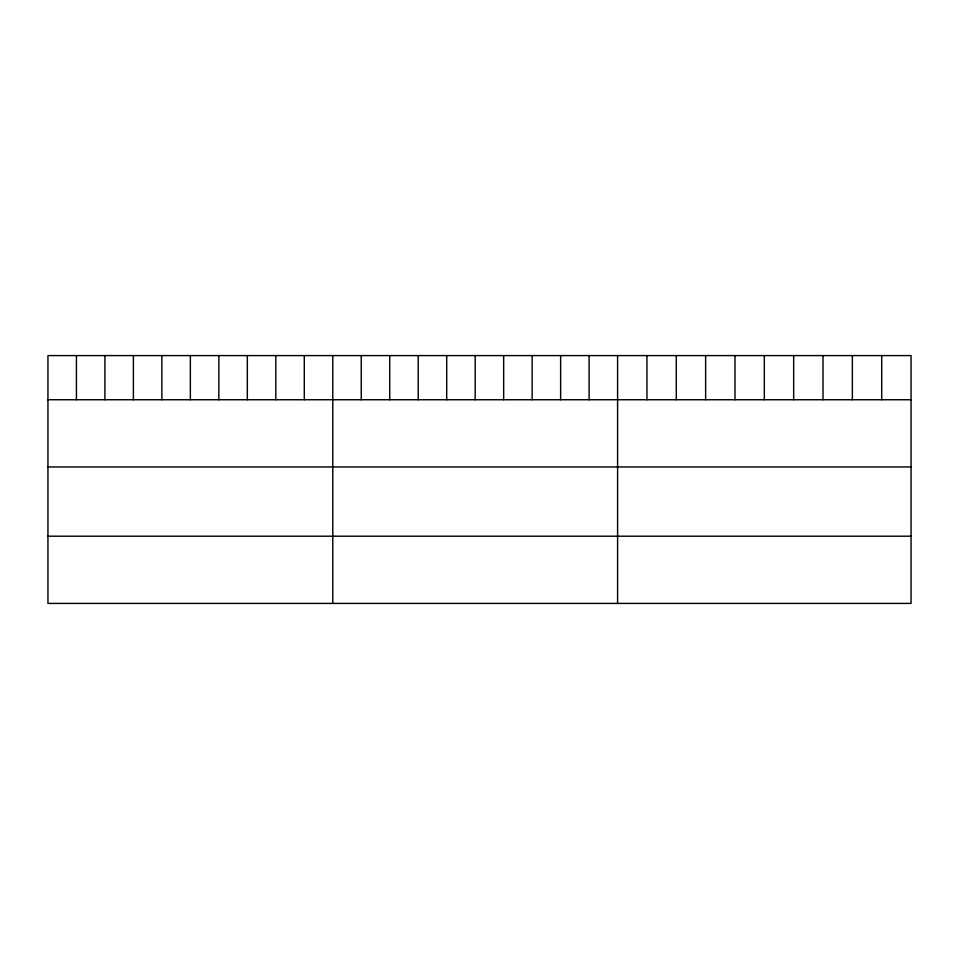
<?xml version="1.0" encoding="UTF-8"?>
<svg xmlns="http://www.w3.org/2000/svg" width="959" height="959" viewBox="0 0 959 959"><rect width="100%" height="100%" fill="white"/><g stroke="black" fill="none" stroke-linecap="round" stroke-linejoin="round"><path stroke-width="1.44" d="M911.05 399.735L911.05 603.415L47.95 603.415L47.95 355.585L911.05 355.585L911.05 399.735L47.95 399.735M47.95 466.949L911.05 466.949M47.95 536.201L911.05 536.201M881.705 355.585L881.705 399.735M852.359 355.585L852.359 399.735M823.014 355.585L823.014 399.735M793.668 355.585L793.668 399.735M764.323 355.585L764.323 399.735M734.978 355.585L734.978 399.735M705.632 355.585L705.632 399.735M676.287 355.585L676.287 399.735M646.941 355.585L646.941 399.735M617.596 355.585L617.596 603.415M589.114 355.585L589.114 399.735M560.631 355.585L560.631 399.735M532.149 355.585L532.149 399.735M503.667 355.585L503.667 399.735M475.184 355.585L475.184 399.735M446.702 355.585L446.702 399.735M418.22 355.585L418.22 399.735M389.738 355.585L389.738 399.735M361.255 355.585L361.255 399.735M332.773 355.585L332.773 603.415M304.291 355.585L304.291 399.735M275.808 355.585L275.808 399.735M247.326 355.585L247.326 399.735M218.844 355.585L218.844 399.735M190.362 355.585L190.362 399.735M161.879 355.585L161.879 399.735M133.397 355.585L133.397 399.735M104.915 355.585L104.915 399.735M76.432 355.585L76.432 399.735"/></g></svg>
